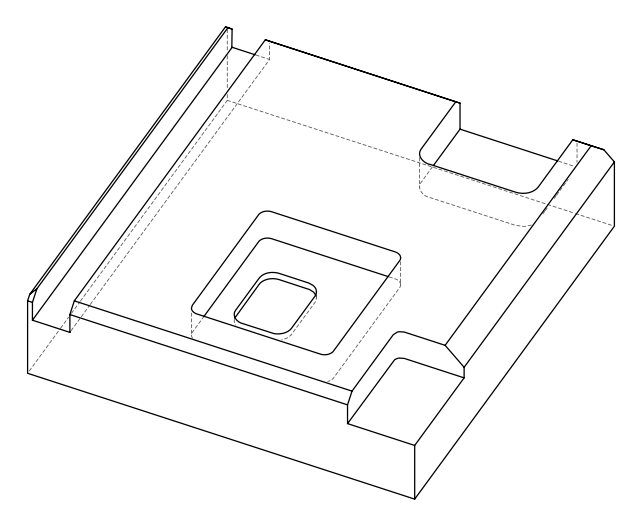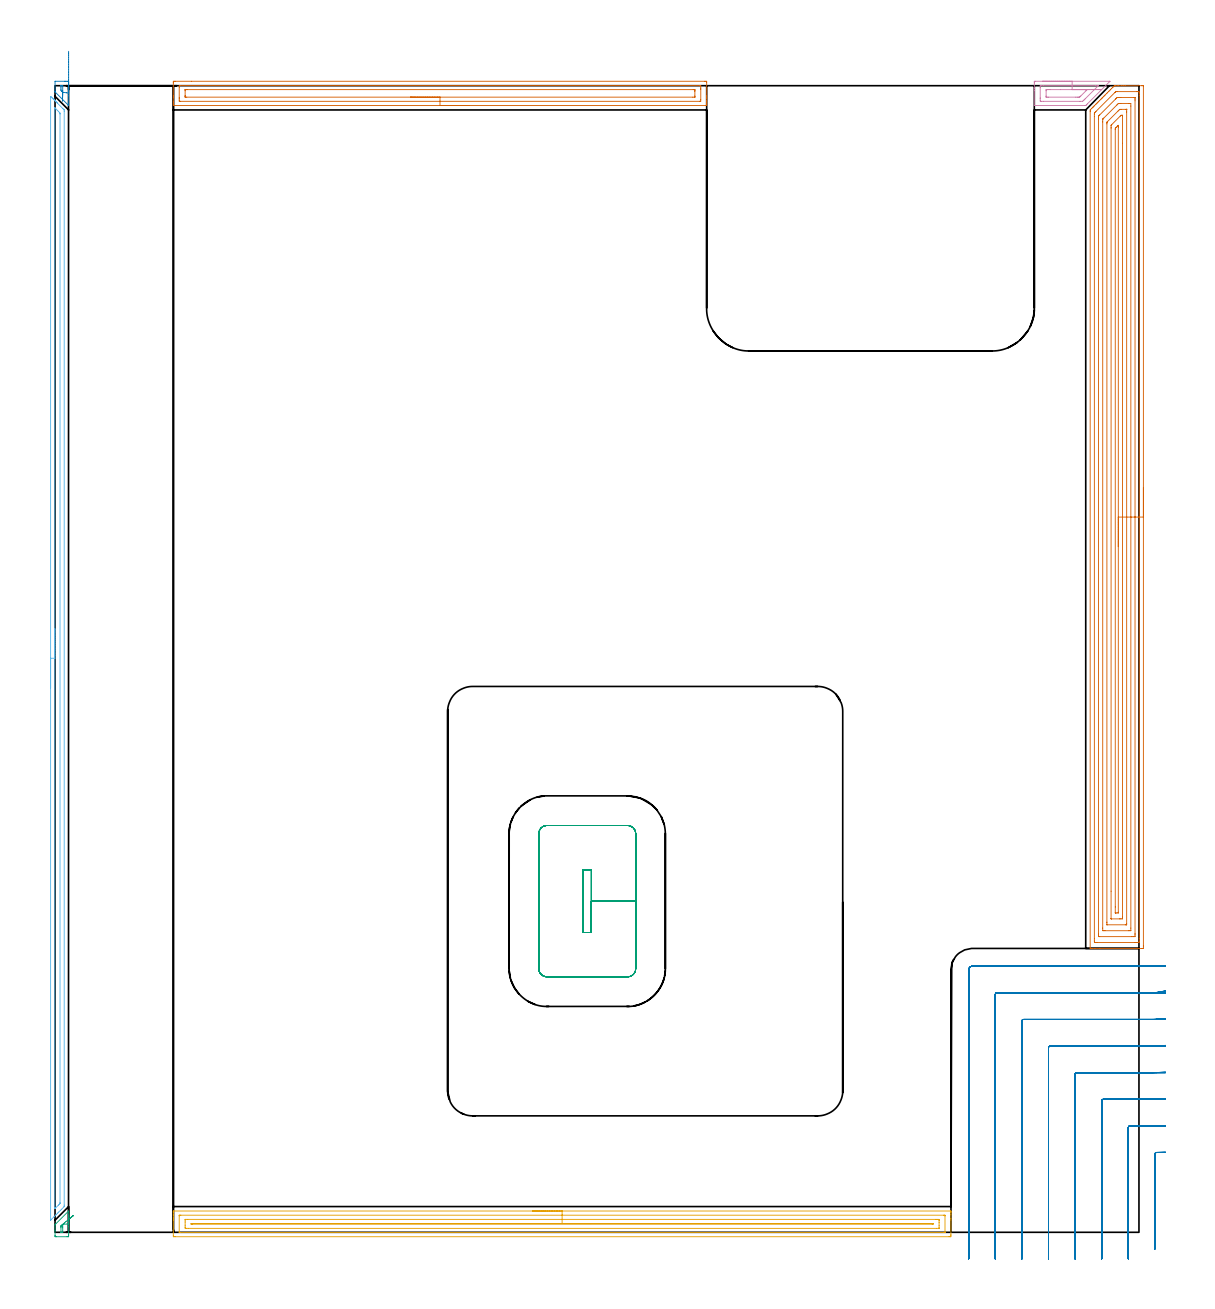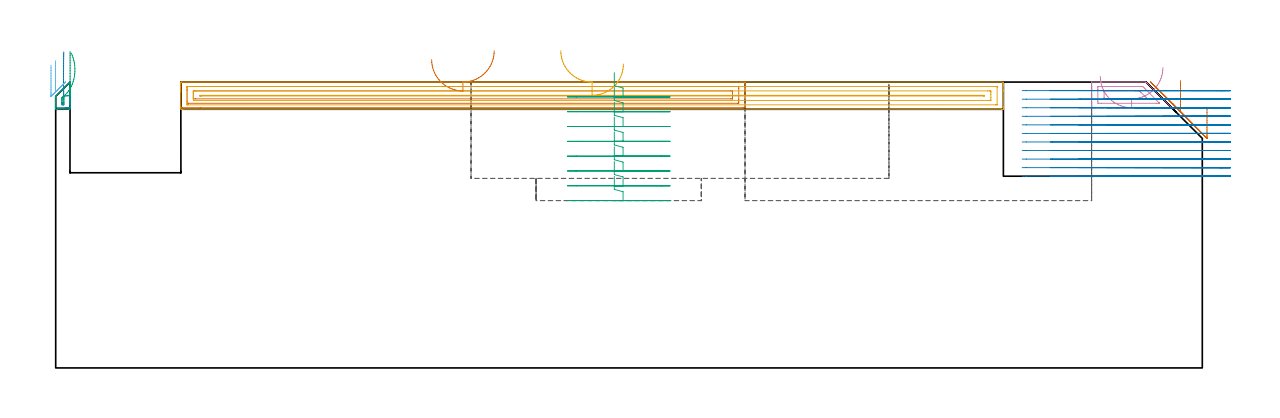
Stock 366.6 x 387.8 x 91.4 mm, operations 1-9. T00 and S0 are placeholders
(PLAN: 12 operations, 4 tool changes, 121.9 min)
(1 AREA_MILL | FG_CHAMFER_SURFACE | UGT0205_001 | 4.56 min | 6405 mm3)
(2 AREA_MILL_1 | FG_CHAMFER_SURFACE_1 | UGT0205_001 | 0.28 min | 323 mm3)
(3 AREA_MILL_2 | FG_CHAMFER_SURFACE_2 | UGT0205_001 | 0.29 min | 375 mm3)
(4 AREA_MILL_3 | FG_CHAMFER_SURFACE_3 | UGT0205_001 | 0.75 min | 1197 mm3)
(5 AREA_MILL_4 | FG_CHAMFER_SURFACE_4 | UGT0205_001 | 8.57 min | 10363 mm3)
(6 AREA_MILL_5 | FG_CHAMFER_SURFACE_5 | UGT0205_001 | 6.19 min | 3948 mm3)
(7 AREA_MILL_6 | FG_CHAMFER_SURFACE_6 | UGT0205_001 | 16.49 min | 48162 mm3)
(8 MILL_CORNER_NOTCH_RECTANGULAR | CORNER_NOTCH_RECTANGULAR | NXT0201_011 | Follow Part, ap 3, ae 75% | 20.12 min | 182003 mm3)
(9 MILL_RECTANGULAR_POCKET | POCKET_RECTANGULAR_STRAIGHT | UGT0201_094 | Follow Part, ap 5, ae 75% | 4.61 min | 137181 mm3)
(10 MILL_RECTANGULAR_POCKET_1 | POCKET_RECTANGULAR_STRAIGHT_1 | NXT0201_012 | Follow Part, ap 4, ae 75% | 25.82 min | 484208 mm3)
(11 MILL_SLOT | SLOT_PARTIAL_RECTANGULAR | NXT0201_012 | Follow Part, ap 4, ae 75% | 26.83 min | 372963 mm3)
(12 MILL_RECTANGULAR_SLOT | SLOT_RECTANGULAR | UGT0201_004 | Follow Part, ap 8, ae 75% | 7.41 min | 397522 mm3)
(TOOL UGT0205_001 | Chamfer Mill 20 x 3 x 45 deg. | D20 FL50 Z2)
(TOOL NXT0201_011 | ENDMILL 12mm [2P460-1200-NA 1630] | D12 FL38 Z6)
(TOOL UGT0201_094 | End mill 20 mm | D20 FL38 Z4)
(TOOL NXT0201_012 | ENDMILL 16mm [2P460-1600-NA 1630] | D16 FL38 Z6)
(TOOL UGT0201_004 | End Mill 32 mm | D32 FL53 Z6)
(OP 1 AREA_MILL)
G17 G21 G94 G90
T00 M6
G54
G17 G0 G90 X140.2 Y381.1 S1061 M3
G43 Z101.4 H0
G94 G1 X140.162 Z100.528 F250.
X140.048 Z99.663
X139.859 Z98.812
X139.597 Z97.98
X139.263 Z97.174
X138.86 Z96.4
X138.391 Z95.664
X137.86 Z94.972
X137.271 Z94.329
X136.628 Z93.739
X135.936 Z93.208
X135.2 Z92.74
X134.426 Z92.337
X133.62 Z92.003
X132.788 Z91.741
X131.936 Z91.552
X131.072 Z91.438
X130.2 Z91.4
X40.148
X40.01 Y381.103 Z91.388
X40.006 Y381.132 Z91.359
X40. Y381.462 Z91.037
Y381.946 Z90.553
Y382.535 Z89.96
Y383.718 Z88.779
Y384.312 Z88.182
Y388.753 Z83.744
X40.002 Y389.052 Z83.445
X40.01 Y389.292 Z83.205
X40.25 Y389.299 Z83.199
X40.594 Y389.3 Z83.2
X46.194
X219.806
X220.152 Y389.297 Z83.202
X220.39 Y389.291 Z83.206
X220.4 Y389.05 Z83.447
Y384.312 Z88.182
Y383.718 Z88.779
Y383.423 Z89.073
Y382.83 Z89.667
Y382.535 Z89.96
Y381.946 Z90.553
Y381.463 Z91.036
Y381.134 Z91.357
X220.391 Y381.103 Z91.388
X220.253 Y381.1 Z91.4
X130.2
Y382.514 Z89.986
X42.397 Y382.515 Z89.985
X42.377
X42.01 Y382.535 Z89.965
X42.002 Y382.909 Z89.591
X42. Y383.423 Z89.077
Y383.799 Z88.701
X42.001 Y387.35 Z85.15
X42.01 Y387.865 Z84.635
X42.357 Y387.885 Z84.615
X42.377
X218.043
X218.39 Y387.865 Z84.635
X218.398 Y387.491 Z85.009
X218.4 Y386.977 Z85.523
Y386.601 Z85.899
X218.398 Y383.05 Z89.45
X218.39 Y382.535 Z89.965
X218.043 Y382.515 Z89.985
X218.023
X130.2 Y382.514 Z89.986
Y383.929 Z88.572
X44.544 Z88.571
X44.16 Y383.931 Z88.569
X44.033 Y383.934 Z88.566
X44.018 Y383.935 Z88.565
X44.01 Y383.962 Z88.538
X44.005 Y384.046 Z88.454
X44.002 Y384.152 Z88.348
X44. Y384.312 Z88.188
Y384.471 Z88.029
Y386.088 Z86.412
Y386.247 Z86.253
X44.004 Y386.407 Z86.093
X44.008 Y386.452 Z86.048
X44.013 Y386.466 Z86.034
X44.017 Y386.468 Z86.032
X44.064 Y386.47 Z86.03
X44.16 Y386.471 Z86.029
X44.667 Y386.472 Z86.028
X215.856 Y386.471 Z86.029
X216.24 Y386.469 Z86.031
X216.367 Y386.466 Z86.034
X216.382 Y386.465 Z86.035
X216.39 Y386.438 Z86.062
X216.395 Y386.354 Z86.146
X216.398 Y386.248 Z86.252
X216.4 Y386.088 Z86.412
Y385.929 Z86.571
Y384.312 Z88.188
Y384.153 Z88.347
X216.396 Y383.993 Z88.507
X216.392 Y383.948 Z88.552
X216.387 Y383.934 Z88.566
X216.383 Y383.933 Z88.567
X216.336 Y383.93 Z88.57
X216.24 Y383.929 Z88.571
X215.733 Z88.572
X130.2
X129.328 Z88.61
X128.463 Z88.723
X127.612 Z88.912
X126.78 Z89.175
X125.974 Z89.508
X125.2 Z89.911
X124.464 Z90.38
X123.772 Z90.911
X123.129 Z91.5
X122.54 Z92.144
X122.008 Z92.836
X121.54 Z93.572
X121.137 Z94.345
X120.803 Z95.151
X120.541 Z95.983
X120.352 Z96.835
X120.238 Z97.7
X120.2 Z98.572
G0 Z101.4
M5
M2
(OP 2 AREA_MILL_1)
G17 G21 G94 G90
T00 M6
G54
G17 G0 G90 X4.6 Y399.44 S1061 M3
G43 Z101.4 H0
Z87.208
G94 G1 Y398.797 Z86.618 F250.
Y398.106 Z86.086
Y397.37 Z85.617
Y396.597 Z85.213
Y395.791 Z84.879
Y394.959 Z84.616
Y394.108 Z84.426
Y393.243 Z84.311
Y392.371 Z84.273
Y391.5 Z84.31
Y390.635 Z84.423
Y389.783 Z84.611
Y388.951 Z84.873
Y388.144 Z85.206
Y387.37 Z85.608
Y386.634 Z86.076
Y385.942 Z86.607
Y385.298 Z87.195
Y384.391 Z88.106
Y381.538 Z90.961
X4.596 Y381.3 Z91.198
X4.592 Y381.297 Z91.202
X4.517 Y381.271 Z91.228
X4.45 Y381.25 Z91.249
X0.185 Y385.515 Z86.983
X0.083 Y385.619 Z86.879
X0.01 Y385.701 Z86.797
X0.008 Y385.717 Z86.781
X0. Y385.883 Z86.615
X0.001 Y389.292 Z83.206
X0.083 Y389.3 Z83.2
X3.187
X3.584
X4.074 Y389.298 Z83.202
X4.556 Y389.293 Z83.204
X4.592 Y389.291 Z83.205
X4.6 Y388.812 Z83.684
Y385.298 Z87.195
X3.957 Y385.391 Z87.109
X2.59 Y385.582 Z86.918
X2.3 Y385.861 Z86.639
X2.01 Y386.159 Z86.341
X2.003 Y386.455 Z86.045
X2.001 Y387.043 Z85.457
Y387.629 Z84.871
X2.005 Y387.788 Z84.712
X2.009 Y387.837 Z84.663
X2.016 Y387.879 Z84.621
X2.3 Y387.886 Z84.614
X2.584 Y387.879 Z84.621
X2.591 Y387.837 Z84.663
X2.595 Y387.788 Z84.712
X2.599 Y387.629 Z84.871
Y386.159 Z86.341
X2.597 Y385.863 Z86.637
X2.59 Y385.582 Z86.918
X2.576 Y384.993 Z87.561
X2.563 Y384.462 Z88.253
X2.552 Y383.993 Z88.988
X2.542 Y383.591 Z89.762
X2.534 Y383.257 Z90.568
X2.527 Y382.994 Z91.4
X2.523 Y382.805 Z92.252
X2.52 Y382.691 Z93.117
X2.519 Y382.653 Z93.988
X2.52 Y382.691 Z94.86
X2.523 Y382.805 Z95.725
X2.527 Y382.993 Z96.577
X2.534 Y383.256 Z97.409
X2.542 Y383.589 Z98.215
X2.552 Y383.992 Z98.988
X2.563 Y384.46 Z99.724
X2.576 Y384.991 Z100.416
X2.59 Y385.58 Z101.06
G0 Z101.4
M5
M2
(OP 3 AREA_MILL_2)
G17 G21 G94 G90
T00 M6
G54
G17 G0 G90 X4.6 Y2.809 S1061 M3
G43 Z101.4 H0
Z101.189
G94 G1 Y3.4 Z100.547 F250.
Y3.933 Z99.856
Y4.404 Z99.122
Y4.809 Z98.349
Y5.145 Z97.544
Y5.41 Z96.713
Y5.601 Z95.862
Y5.718 Z94.997
Y5.758 Z94.126
Y5.723 Z93.254
Y5.611 Z92.389
Y5.425 Z91.537
Y5.165 Z90.704
Y4.834 Z89.897
Y4.433 Z89.122
Y3.967 Z88.385
Y3.437 Z87.691
Y2.85 Z87.046
Y1.89 Z86.085
Y-0.743 Z83.453
X4.597 Y-1.1 Z83.096
X4.591 Y-1.491 Z82.705
X4.473 Y-1.495 Z82.702
X4.074 Y-1.5 Z82.7
X0.526
X0.284 Y-1.498 Z82.702
X0.001 Y-1.491 Z82.705
X0. Y-1.264 Z82.934
Y-1.1 Z83.098
Y0.656 Z84.852
X0.001 Y2.476 Z86.675
X0.01 Y2.606 Z86.802
X0.104 Y2.704 Z86.9
X0.231 Y2.832 Z87.029
X4.517 Y7.118 Z91.316
X4.548 Y7.146 Z91.343
X4.59 Y7.183 Z91.376
X4.6 Y7.052 Z91.248
Y5.373 Z89.572
Y4.167 Z88.364
Y2.85 Z87.046
X4.074 Y2.806 Z87.006
X2.59 Y2.688 Z86.888
X2.595 Y2.411 Z86.611
X2.599 Y2.115 Z86.315
X2.6 Y1.533 Z85.733
Y0.359 Z84.559
X2.598 Y0.062 Z84.262
X2.595 Y-0.023 Z84.177
X2.59 Y-0.072 Z84.128
X2.577 Y-0.079 Z84.121
X2.487 Y-0.082 Z84.118
X2.3 Y-0.084 Z84.116
X2.159 Y-0.083 Z84.118
X2.01 Y-0.077 Z84.123
X2.006 Y-0.032 Z84.168
X2.001 Y0.073 Z84.273
X2. Y1.533 Z85.733
X2.001 Y1.829 Z86.029
X2.01 Y2.12 Z86.32
X2.014 Y2.153 Z86.353
X2.036 Y2.18 Z86.38
X2.094 Y2.242 Z86.442
X2.28 Y2.43 Z86.63
X2.3 Y2.448 Z86.648
X2.59 Y2.688 Z86.888
X3.14 Y3.144 Z87.389
X3.655 Y3.57 Z87.95
X4.13 Y3.963 Z88.567
X4.562 Y4.32 Z89.236
X4.947 Y4.639 Z89.95
X5.283 Y4.917 Z90.706
X5.567 Y5.152 Z91.497
X5.797 Y5.342 Z92.317
X5.97 Y5.486 Z93.159
X6.087 Y5.582 Z94.019
X6.145 Y5.631 Z94.888
Y5.63 Z95.76
X6.086 Y5.582 Z96.629
X5.969 Y5.485 Z97.488
X5.795 Y5.341 Z98.331
X5.565 Y5.15 Z99.15
X5.281 Y4.915 Z99.941
X4.945 Y4.637 Z100.696
G0 Z101.4
M5
M2
(OP 4 AREA_MILL_3)
G17 G21 G94 G90
T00 M6
G54
G17 G0 G90 X334. Y389.3 S1061 M3
G43 Z101.4 H0
Z93.2
G94 G1 X334.038 Z92.328 F250.
X334.152 Z91.464
X334.341 Z90.612
X334.603 Z89.78
X334.937 Z88.974
X335.34 Z88.2
X335.808 Z87.464
X336.34 Z86.772
X336.929 Z86.129
X337.572 Z85.54
X338.264 Z85.008
X339. Z84.54
X339.774 Z84.137
X340.58 Z83.803
X341.412 Z83.541
X342.264 Z83.352
X343.128 Z83.238
X344. Z83.2
X356.672 Y389.299 Z83.201
X356.767 Y389.295 Z83.203
X356.789 Y389.291 Z83.205
X356.698 Y389.197 Z83.3
X356.638 Y389.137 Z83.36
X349.149 Y381.647 Z90.849
X348.888 Y381.388 Z91.112
X348.85 Y381.349 Z91.15
X348.67 Y381.172 Z91.325
X348.595 Y381.104 Z91.389
X348.409 Y381.1 Z91.4
X331.214
X331.21 Y381.105 Z91.395
X331.2 Y381.136 Z91.364
Y386.118 Z86.382
Y386.977 Z85.517
X331.201 Y388.753 Z83.742
X331.202 Y389.21 Z83.286
X331.206 Y389.291 Z83.205
X331.656 Y389.3 Z83.2
X344.
Y387.886 Z84.614
X351.915
X352.799 Y387.883 Z84.617
X352.817 Y387.881 Z84.619
X352.903 Y387.865 Z84.635
X352.863 Y387.819 Z84.681
X352.817 Y387.769 Z84.731
X348.409 Y383.358 Z89.142
X347.996 Y382.951 Z89.549
X347.573 Y382.535 Z89.965
X347.542 Y382.52 Z89.98
X347.527 Y382.519 Z89.981
X346.666 Y382.514 Z89.986
X334.322
X333.439 Y382.515 Z89.985
X333.419 Y382.517 Z89.983
X333.21 Y382.535 Z89.965
X333.204 Y382.752 Z89.748
X333.201 Y383.423 Z89.077
X333.2 Y383.644 Z88.856
X333.201 Y387.196 Z85.304
X333.21 Y387.865 Z84.635
X333.4 Y387.884 Z84.616
X333.419
X334.28 Y387.886 Z84.614
X344.
Y386.472 Z86.028
X348.028 Y386.471 Z86.029
X348.409
X348.913 Y386.469 Z86.031
X348.975 Y386.466 Z86.034
X349.048 Y386.46 Z86.04
X348.986 Y386.395 Z86.105
X348.688 Y386.088 Z86.412
X346.912 Y384.312 Z88.188
X346.777 Y384.179 Z88.321
X346.645 Y384.051 Z88.449
X346.515 Y383.935 Z88.565
X346.394 Y383.933 Z88.567
X346.142 Y383.93 Z88.57
X345.763 Y383.929 Z88.571
X345.262 Y383.928 Z88.572
X336.064 Y383.929 Z88.571
X335.561 Y383.93 Z88.57
X335.329 Y383.933 Z88.567
X335.235 Y383.935 Z88.565
X335.21 Y383.944 Z88.556
X335.207 Y383.991 Z88.509
X335.203 Y384.092 Z88.408
X335.2 Y384.294 Z88.206
Y386.088 Z86.412
X335.203 Y386.306 Z86.194
X335.207 Y386.414 Z86.086
X335.21 Y386.462 Z86.038
X335.304 Y386.465 Z86.035
X335.686 Y386.469 Z86.031
X336.064 Y386.471 Z86.029
X336.566 Y386.472 Z86.028
X340.092
X344.
X344.872 Z86.067
X345.736 Z86.18
X346.588 Z86.369
X347.42 Y386.471 Z86.632
X348.226 Z86.965
X349. Z87.368
X349.736 Z87.837
X350.428 Z88.368
X351.071 Z88.957
X351.66 Z89.601
X352.191 Z90.293
X352.66 Z91.029
X353.063 Z91.802
X353.397 Z92.608
X353.659 Z93.44
X353.848 Z94.292
X353.962 Z95.157
X354. Z96.029
G0 Z101.4
M5
M2
(OP 5 AREA_MILL_4)
G17 G21 G94 G90
T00 M6
G54
G17 G0 G90 X161.5 Y7.2 S1061 M3
G43 Z101.4 H0
G94 G1 X161.538 Z100.528 F250.
X161.652 Z99.663
X161.841 Z98.812
X162.103 Z97.98
X162.437 Z97.174
X162.84 Z96.4
X163.308 Z95.664
X163.84 Z94.972
X164.429 Z94.329
X165.072 Z93.739
X165.764 Z93.208
X166.5 Z92.74
X167.274 Z92.337
X168.08 Z92.003
X168.912 Z91.741
X169.764 Z91.552
X170.628 Z91.438
X171.5 Z91.4
X302.828
X302.99 Y7.198 Z91.388
X302.998 Y7.048 Z91.24
X303. Y6.892 Z91.092
Y6.598 Z90.797
Y5.922 Z90.117
Y4.707 Z88.904
Y4.167 Z88.361
Y-0.83 Z83.367
X302.997 Y-1.1 Z83.097
X302.99 Y-1.492 Z82.705
X302.785 Y-1.497 Z82.702
X302.381 Y-1.5 Z82.7
X40.619
X40.215 Y-1.497 Z82.702
X40.01 Y-1.492 Z82.705
X40. Y-1.1 Z83.097
Y4.167 Z88.361
Y4.707 Z88.904
Y5.044 Z89.24
Y5.585 Z89.781
Y5.922 Z90.117
Y6.598 Z90.797
Y6.892 Z91.092
X40.002 Y7.048 Z91.24
X40.01 Y7.198 Z91.388
X40.172 Y7.2 Z91.4
X171.5
Y5.786 Z89.986
X300.595 Y5.785 Z89.985
X300.735 Y5.784 Z89.984
X300.951 Y5.779 Z89.979
X300.991 Y5.773 Z89.973
X300.995 Y5.744 Z89.944
X300.998 Y5.712 Z89.912
X301. Y5.524 Z89.724
X300.999 Y0.125 Z84.325
X300.997 Y0.018 Z84.218
X300.991 Y-0.052 Z84.148
X300.986 Y-0.079 Z84.121
X300.971 Y-0.081 Z84.119
X300.595 Y-0.085 Z84.115
X300.456 Y-0.086 Z84.114
X42.405 Y-0.085 Z84.115
X42.265 Y-0.084 Z84.116
X42.049 Y-0.079 Z84.121
X42.009 Y-0.073 Z84.127
X42.005 Y-0.044 Z84.156
X42.002 Y-0.012 Z84.188
X42. Y0.176 Z84.376
X42.001 Y5.575 Z89.775
X42.003 Y5.682 Z89.882
X42.009 Y5.752 Z89.952
X42.014 Y5.779 Z89.979
X42.029 Y5.781 Z89.981
X42.405 Y5.785 Z89.985
X42.544 Y5.786 Z89.986
X171.5
Y4.371 Z88.571
X297.915
X298.603 Y4.368 Z88.568
X298.808 Y4.364 Z88.564
X298.99 Y4.349 Z88.549
X298.995 Y4.167 Z88.367
X298.999 Y3.979 Z88.179
X299. Y3.289 Z87.489
Y2.222 Z86.422
X298.996 Y1.533 Z85.733
X298.993 Y1.351 Z85.551
X298.983 Y1.335 Z85.535
X298.963 Y1.332 Z85.532
X298.912 Y1.33 Z85.53
X298.808 Y1.329 Z85.529
X298.123 Y1.328 Z85.528
X45.086 Y1.329 Z85.529
X44.397 Y1.332 Z85.532
X44.192 Y1.336 Z85.536
X44.01 Y1.351 Z85.551
X44.005 Y1.533 Z85.733
X44.001 Y1.721 Z85.921
X44. Y2.411 Z86.611
Y3.477 Z87.677
X44.004 Y4.167 Z88.367
X44.007 Y4.349 Z88.549
X44.017 Y4.365 Z88.565
X44.037 Y4.368 Z88.568
X44.088 Y4.37 Z88.57
X44.192 Y4.371 Z88.571
X44.877
X171.5
Y2.957 Z87.157
X296.465
X296.684 Y2.956 Z87.156
X296.793 Y2.954 Z87.154
X296.99 Y2.948 Z87.148
X296.992 Y2.85 Z87.05
X296.99 Y2.752 Z86.952
X296.793 Y2.746 Z86.946
X296.683 Y2.743 Z86.943
X46.535
X46.316 Y2.744 Z86.944
X46.207 Y2.746 Z86.946
X46.01 Y2.752 Z86.952
X46.008 Y2.85 Z87.05
X46.01 Y2.948 Z87.148
X46.207 Y2.954 Z87.154
X46.317 Y2.957 Z87.157
X171.5
X172.372 Z87.195
X173.236 Z87.309
X174.088 Z87.498
X174.92 Z87.76
X175.726 Z88.094
X176.5 Z88.497
X177.236 Z88.966
X177.928 Z89.497
X178.571 Z90.086
X179.16 Z90.729
X179.692 Z91.422
X180.16 Z92.157
X180.563 Z92.931
X180.897 Z93.737
X181.159 Z94.569
X181.348 Z95.421
X181.462 Z96.286
X181.5 Z97.157
G0 Z101.4
M5
M2
(OP 6 AREA_MILL_5)
G17 G21 G94 G90
T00 M6
G54
G17 G0 G90 X-1.5 Y184.15 S1061 M3
G43 Z101.4 H0
Z96.8
G94 G1 Y184.188 Z95.928 F250.
Y184.302 Z95.064
Y184.491 Z94.212
Y184.753 Z93.38
Y185.087 Z92.574
Y185.49 Z91.8
Y185.958 Z91.064
Y186.49 Z90.372
Y187.079 Z89.729
Y187.722 Z89.14
Y188.414 Z88.608
Y189.15 Z88.14
Y189.924 Z87.737
Y190.73 Z87.403
Y191.562 Z87.141
Y192.414 Z86.952
Y193.278 Z86.838
Y194.15 Z86.8
Y383.933
X-1.496 Y384.175 Z86.804
X-1.494 Y384.182 Z86.805
X-1.475 Y384.175 Z86.824
X-1.248 Y383.948 Z87.052
X-1.177 Y383.877 Z87.122
X-0.974 Y383.675 Z87.322
X-0.879 Y383.579 Z87.42
X-0.773 Y383.473 Z87.526
X-0.678 Y383.38 Z87.618
X-0.581 Y383.281 Z87.718
X-0.48 Y383.18 Z87.82
X-0.382 Y383.084 Z87.914
X-0.283 Y382.984 Z88.016
X-0.186 Y382.887 Z88.113
X-0.087 Y382.789 Z88.209
X0.014 Y382.686 Z88.314
X0.107 Y382.593 Z88.406
X0.209 Y382.493 Z88.505
X0.312 Y382.388 Z88.612
X0.4 Y382.3 Z88.7
X0.504 Y382.197 Z88.8
X0.61 Y382.09 Z88.91
X0.694 Y382.006 Z88.993
X0.8 Y381.902 Z89.096
X2.574 Y380.128 Z90.87
X2.696 Y380.005 Z90.994
X3.017 Y379.684 Z91.315
X3.031 Y379.669 Z91.328
X3.101 Y379.595 Z91.38
X3.1 Y379.111 Z91.4
Y9.188
X3.102 Y8.705 Z91.38
X3.031 Y8.63 Z91.328
X2.156 Y7.756 Z90.456
X1.803 Y7.401 Z90.099
X1.242 Y6.841 Z89.541
X0.91 Y6.508 Z89.206
X0.327 Y5.927 Z88.627
X-0.382 Y5.217 Z87.917
X-1.325 Y4.274 Z86.973
X-1.417 Y4.185 Z86.881
X-1.491 Y4.115 Z86.806
X-1.499 Y4.233 Z86.801
X-1.5 Y4.274 Z86.8
Y194.15
X-0.086 Z88.214
Y380.004
X-0.081 Y380.227 Z88.219
X-0.077 Y380.316 Z88.223
X-0.02 Y380.265 Z88.28
X0.041 Y380.207 Z88.341
X0.245 Y380.005 Z88.545
X0.8 Y379.45 Z89.1
X1.137 Y379.112 Z89.437
X1.479 Y378.76 Z89.779
X1.679 Y378.549 Z89.979
X1.682 Y378.442 Z89.982
X1.686 Y378.219 Z89.986
Y10.083
X1.682 Y9.859 Z89.982
X1.679 Y9.752 Z89.979
X1.615 Y9.677 Z89.915
X1.412 Y9.465 Z89.712
X1.139 Y9.188 Z89.439
X-0.023 Y8.028 Z88.277
X-0.054 Y8.001 Z88.246
X-0.078 Y7.982 Z88.222
X-0.082 Y8.074 Z88.218
X-0.086 Y8.294 Z88.214
Y194.15
Y195.022 Z88.252
Y195.886 Z88.366
Y196.738 Z88.555
Y197.57 Z88.817
Y198.376 Z89.151
Y199.15 Z89.554
Y199.886 Z90.023
Y200.578 Z90.554
Y201.221 Z91.143
Y201.81 Z91.786
Y202.342 Z92.478
Y202.81 Z93.214
Y203.213 Z93.988
Y203.547 Z94.794
Y203.809 Z95.626
Y203.998 Z96.478
Y204.112 Z97.343
Y204.15 Z98.214
G0 Z101.4
M5
M2
(OP 7 AREA_MILL_6)
G17 G21 G94 G90
T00 M6
G54
G17 G0 G90 X368.1 Y251.9 S1061 M3
G43 Z101.4 H0
Z83.4
G94 G1 Y251.862 Z82.528 F250.
Y251.748 Z81.664
Y251.559 Z80.812
Y251.297 Z79.98
Y250.963 Z79.174
Y250.56 Z78.4
Y250.092 Z77.664
Y249.56 Z76.972
Y248.971 Z76.329
Y248.328 Z75.74
Y247.636 Z75.208
Y246.9 Z74.74
Y246.126 Z74.337
Y245.32 Z74.003
Y244.488 Z73.741
Y243.636 Z73.552
Y242.772 Z73.438
Y241.9 Z73.4
Y96.962
X368.099 Y96.627 Z73.401
X368.094 Y96.074 Z73.404
X368.092 Y96.008 Z73.406
X367.544 Y96. Z73.953
X353.322 Z88.173
X351.902 Z89.594
X351.544 Z89.951
X350.829 Z90.671
X350.547 Z90.952
X350.143 Y96.007 Z91.349
X350.103 Y96.01 Z91.388
X350.1 Y96.18 Z91.4
Y379.127
X350.107 Y379.601 Z91.393
X350.142 Y379.642 Z91.357
X350.656 Y380.157 Z90.841
X351.05 Y380.55 Z90.45
X351.152 Y380.652 Z90.348
X351.414 Y380.915 Z90.084
X351.544 Y381.046 Z89.952
X351.924 Y381.424 Z89.576
X352.056 Y381.556 Z89.444
X352.308 Y381.809 Z89.19
X352.433 Y381.935 Z89.063
X352.798 Y382.298 Z88.702
X352.96 Y382.46 Z88.54
X353.202 Y382.703 Z88.296
X353.322 Y382.824 Z88.174
X353.672 Y383.172 Z87.828
X353.864 Y383.365 Z87.635
X354.096 Y383.597 Z87.402
X354.211 Y383.713 Z87.285
X354.546 Y384.046 Z86.954
X354.769 Y384.269 Z86.731
X354.99 Y384.491 Z86.508
X355.1 Y384.602 Z86.396
X355.673 Y385.173 Z85.827
X355.884 Y385.385 Z85.614
X355.989 Y385.491 Z85.507
X356.433 Y385.934 Z85.066
X356.878 Y386.38 Z84.618
X357.322 Y386.823 Z84.177
X357.767 Y387.269 Z83.729
X357.97 Y387.471 Z83.529
X358.042 Y387.542 Z83.458
X358.211 Y387.712 Z83.288
X358.27 Y387.769 Z83.229
X358.31 Y387.799 Z83.187
X358.656 Y387.8 Z82.842
X358.748 Z82.751
X359.544 Z81.95
X360.791 Z80.706
X361.322 Z80.172
X361.946 Z79.55
X367.544 Z73.953
X367.812 Y387.798 Z73.685
X368.092 Y387.79 Z73.406
X368.099 Y387.509 Z73.399
X368.1 Y241.9 Z73.4
X366.686 Z74.814
Y99.309
X366.684 Y98.415 Z74.816
X366.683 Y98.387 Z74.817
X366.656 Y98.01 Z74.844
X366.177 Y98.002 Z75.323
X365.767 Y98.001 Z75.733
X365.29 Y98. Z76.21
X352.433 Y98.001 Z89.067
X351.954 Y98.003 Z89.546
X351.544 Y98.01 Z89.956
X351.517 Y98.415 Z89.983
X351.516 Y98.444 Z89.984
X351.514 Y99.309 Z89.986
Y377.339
X351.516 Y378.233 Z89.984
X351.517 Y378.261 Z89.983
X351.544 Y378.583 Z89.956
X351.813 Y378.857 Z89.687
X352.077 Y379.127 Z89.423
X358.496 Y385.546 Z83.004
X358.656 Y385.704 Z82.844
X358.721 Y385.764 Z82.779
X358.748 Y385.786 Z82.752
X358.775 Y385.79 Z82.725
X358.894 Y385.795 Z82.606
X359.132 Y385.799 Z82.368
X365.767 Z75.733
X366.246 Y385.797 Z75.254
X366.656 Y385.79 Z74.844
X366.683 Y385.385 Z74.817
X366.684 Y385.356 Z74.816
X366.686 Y384.491 Z74.814
Y241.9
X365.272 Z76.228
X365.271 Y101.097 Z76.229
X365.27 Y100.702 Z76.23
X365.267 Y100.203 Z76.233
X365.264 Y100.015 Z76.236
X365.075 Y100.004 Z76.425
X364.878 Y100.002 Z76.622
X364.191 Y100. Z77.309
X353.322 Y100.001 Z88.178
X353.121 Y100.003 Z88.379
X352.986 Y100.007 Z88.514
X352.941 Y100.01 Z88.559
X352.935 Y100.026 Z88.565
X352.933 Y100.071 Z88.567
X352.93 Y100.203 Z88.57
X352.929 Y100.599 Z88.571
X352.928 Y101.097 Z88.572
X352.929 Y376.445 Z88.571
X352.931 Y376.839 Z88.569
X352.935 Y377.339 Z88.565
X352.94 Y377.529 Z88.56
X353.035 Y377.628 Z88.465
X353.322 Y377.922 Z88.178
X358.656 Y383.256 Z82.844
X358.826 Y383.426 Z82.674
X358.999 Y383.597 Z82.501
X359.182 Y383.771 Z82.318
X359.352 Y383.791 Z82.148
X359.544 Y383.795 Z81.956
X360.232 Y383.8 Z81.268
X360.433 Z81.067
X364.878 Y383.799 Z76.622
X365.08 Y383.797 Z76.421
X365.214 Y383.793 Z76.286
X365.259 Y383.79 Z76.241
X365.265 Y383.774 Z76.235
X365.267 Y383.729 Z76.233
X365.27 Y383.597 Z76.23
X365.271 Y383.201 Z76.229
X365.272 Y382.703 Z76.228
Y241.9
X363.857 Z77.643
Y102.885
X363.853 Y102.128 Z77.647
X363.85 Y102.023 Z77.65
X363.759 Y102.01 Z77.741
X363.54 Y102.006 Z77.96
X363.1 Y102. Z78.4
X355.1 Z86.4
X354.657 Y102.006 Z86.843
X354.44 Y102.01 Z87.06
X354.349 Y102.02 Z87.151
X354.343 Y102.885 Z87.157
Y375.551
X354.345 Y376.31 Z87.155
X354.348 Y376.445 Z87.152
X354.35 Y376.488 Z87.15
X354.387 Y376.53 Z87.113
X354.457 Y376.605 Z87.043
X354.564 Y376.714 Z86.936
X354.698 Y376.849 Z86.802
X359.156 Y381.306 Z82.344
X359.544 Y381.689 Z81.956
X359.607 Y381.746 Z81.893
X359.665 Y381.79 Z81.835
X359.774 Y381.793 Z81.726
X359.993 Y381.797 Z81.507
X360.433 Y381.8 Z81.067
X363.1 Z78.4
X363.543 Y381.794 Z77.957
X363.76 Y381.79 Z77.74
X363.851 Y381.78 Z77.649
X363.857 Y380.915 Z77.643
Y241.9
X362.443 Z79.057
Y104.44
X362.441 Y104.206 Z79.059
X362.437 Y104.051 Z79.063
X362.434 Y104.009 Z79.066
X362.419 Y104.006 Z79.081
X362.378 Y104.003 Z79.122
X362.211 Y104.001 Z79.289
X361.991 Y104. Z79.509
X355.989 Y104.001 Z85.511
X355.767 Y104.002 Z85.733
X355.76 Y104.008 Z85.74
X355.758 Y104.011 Z85.742
X355.757 Y104.673 Z85.743
Y104.906
Y374.89
X355.761 Y375.221 Z85.739
X355.764 Y375.385 Z85.736
X355.772 Y375.462 Z85.728
X355.852 Y375.551 Z85.648
X355.919 Y375.621 Z85.581
X355.989 Y375.691 Z85.511
X359.544 Y379.246 Z81.956
X359.934 Y379.629 Z81.566
X360.101 Y379.79 Z81.399
X360.433 Y379.796 Z81.067
X360.654 Y379.799 Z80.846
X362.211 Z79.289
X362.433 Y379.798 Z79.067
X362.44 Y379.792 Z79.06
X362.442 Y379.789 Z79.058
X362.443 Y379.127 Z79.057
Y378.894
Y241.9
X361.029 Z80.471
Y106.756
X361.027 Y106.461 Z80.473
X361.024 Y106.162 Z80.476
X361.022 Y106.021 Z80.478
X360.882 Y106.009 Z80.618
X360.433 Y106.003 Z81.067
X360.002 Y106. Z81.498
X357.334 Y106.001 Z84.166
X357.194 Y106.008 Z84.306
X357.181 Y106.009 Z84.319
X357.178 Y106.022 Z84.322
X357.175 Y106.068 Z84.325
X357.172 Y106.165 Z84.328
X357.171 Y115.366 Z84.329
X357.172 Y373.468 Z84.328
X357.173 Y373.763 Z84.327
X357.178 Y374.356 Z84.322
X357.185 Y374.425 Z84.315
X357.231 Y374.475 Z84.269
X357.406 Y374.657 Z84.094
X360.261 Y377.513 Z81.239
X360.433 Y377.683 Z81.067
X360.511 Y377.756 Z80.989
X360.547 Y377.787 Z80.953
X360.591 Y377.79 Z80.909
X360.866 Y377.798 Z80.634
X361.006 Y377.792 Z80.494
X361.019 Y377.791 Z80.481
X361.022 Y377.778 Z80.478
X361.025 Y377.732 Z80.475
X361.028 Y377.635 Z80.472
X361.029 Y368.313 Z80.471
Y241.9
X359.615 Z81.885
X359.614 Y108.249 Z81.886
X359.613 Y108.18 Z81.887
X359.609 Y108.108 Z81.891
X359.6 Y108.01 Z81.9
X359.544 Y108.008 Z81.956
X358.902 Y108.001 Z82.598
X358.656 Y108. Z82.844
X358.62 Y108.002 Z82.88
X358.6 Y108.005 Z82.9
X358.593 Y108.008 Z82.907
X358.591 Y108.038 Z82.909
X358.586 Y108.178 Z82.914
X358.585 Y110.037 Z82.915
Y372.94
X358.586 Y373.011 Z82.914
X358.59 Y373.152 Z82.91
X358.597 Y373.388 Z82.903
X358.656 Y373.453 Z82.844
X358.808 Y373.61 Z82.692
X358.96 Y373.763 Z82.54
X359.253 Y374.056 Z82.247
X359.544 Y374.345 Z81.956
X359.588 Y374.384 Z81.912
X359.605 Y374.398 Z81.895
X359.609 Y374.258 Z81.891
X359.613 Y373.975 Z81.887
X359.615 Y373.834 Z81.885
Y241.9
Y241.028 Z81.923
Y240.164 Z82.037
Y239.312 Z82.226
Y238.48 Z82.488
Y237.674 Z82.822
Y236.9 Z83.225
Y236.164 Z83.694
Y235.472 Z84.225
Y234.829 Z84.814
Y234.24 Z85.457
Y233.708 Z86.15
Y233.24 Z86.885
Y232.837 Z87.659
Y232.503 Z88.465
Y232.241 Z89.297
Y232.052 Z90.149
Y231.938 Z91.014
Y231.9 Z91.885
G0 Z101.4
M5
M2
(OP 8 MILL_CORNER_NOTCH_RECTANGULAR)
G17 G21 G94 G90
T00 M6
G54
G17 G0 G90 X375.599 Y27.091 S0 M3
G43 Z101.401 H1
Z88.664
G94 G1 X372.6 Y27.019 F250.
G3 X372. Y26.423 R0.6 F500.
G1 Y-2.615
Y-5.615 F250.
G0 Z101.401
X375.599 Y36.107
Z88.664
G1 X372.6 Y36.022
G2 X371.072 Y36. R54. F500.
G1 X363.595
G3 X363. Y35.405 R0.6
G1 Y-5.857
Y-6.
X362.992 Y-9. F250.
G0 Z101.401
X375.598 Y45.128
Z88.664
G1 X372.6 Y45.026
G2 X371.072 Y45. R45. F500.
G1 X354.596
G3 X354. Y44.404 R0.6
G1 Y-5.857
Y-6.
X353.99 Y-9. F250.
G0 Z101.401
X375.597 Y54.16
Z88.664
G1 X372.6 Y54.032
G2 X371.072 Y54. R36. F500.
G1 X345.596
G3 X345. Y53.404 R0.6
G1 Y-5.857
Y-6.
X344.988 Y-9. F250.
G0 Z101.401
X375.595 Y63.213
Z88.664
G1 X372.6 Y63.043
G2 X371.072 Y63. R27. F500.
G1 X336.596
G3 X336. Y62.404 R0.6
G1 Y-5.857
Y-6.
X335.984 Y-9. F250.
G0 Z101.401
X375.589 Y72.32
Z88.664
G1 X372.6 Y72.065
G2 X371.072 Y72. R18. F500.
G1 X327.596
G3 X327. Y71.404 R0.6
G1 Y-5.857
X326.999 Y-6.
X326.976 Y-9. F250.
G0 Z101.401
X375.556 Y81.64
Z88.664
G1 X372.6 Y81.131
G2 X371.072 Y81. R9. F500.
G1 X318.596
G3 X318. Y80.404 R0.6
G1 Y-5.857
X317.999 Y-6.
X317.951 Y-9. F250.
G0 Z101.401
X374.072 Y90.
Z88.664
G1 X371.072
X310.3 F500.
G3 X309. Y88.7 R1.3
G1 Y-5.857
Y-8.857 F250.
G0 Z101.401
X375.599 Y27.091
Z85.928
G1 X372.6 Y27.019
G3 X372. Y26.423 R0.6 F500.
G1 Y-2.615
Y-5.615 F250.
G0 Z101.401
X375.599 Y36.107
Z85.928
G1 X372.6 Y36.022
G2 X371.072 Y36. R54. F500.
G1 X363.595
G3 X363. Y35.405 R0.6
G1 Y-6.
Y-9. F250.
G0 Z101.401
X375.598 Y45.128
Z85.928
G1 X372.6 Y45.026
G2 X371.072 Y45. R45. F500.
G1 X354.595
G3 X354. Y44.405 R0.6
G1 Y-6.
Y-9. F250.
G0 Z101.401
X375.597 Y54.16
Z85.928
G1 X372.6 Y54.032
G2 X371.072 Y54. R36. F500.
G1 X345.596
G3 X345. Y53.404 R0.6
G1 Y-6.
Y-9. F250.
G0 Z101.401
X375.595 Y63.213
Z85.928
G1 X372.6 Y63.043
G2 X371.072 Y63. R27. F500.
G1 X336.596
G3 X336. Y62.404 R0.6
G1 Y-6.
Y-9. F250.
G0 Z101.401
X375.589 Y72.32
Z85.928
G1 X372.6 Y72.065
G2 X371.072 Y72. R18. F500.
G1 X327.596
G3 X327. Y71.404 R0.6
G1 Y-6.
Y-9. F250.
G0 Z101.401
X375.556 Y81.64
Z85.928
G1 X372.6 Y81.131
G2 X371.072 Y81. R9. F500.
G1 X318.596
G3 X318. Y80.404 R0.6
G1 Y-6.
Y-9. F250.
G0 Z101.401
X374.072 Y90.
Z85.928
G1 X371.072
X310.3 F500.
G3 X309. Y88.7 R1.3
G1 Y-6.
Y-9. F250.
G0 Z101.401
X375.599 Y27.091
Z83.191
G1 X372.6 Y27.019
G3 X372. Y26.423 R0.6 F500.
G1 Y-2.615
Y-5.615 F250.
G0 Z101.401
X375.599 Y36.107
Z83.191
G1 X372.6 Y36.022
G2 X371.072 Y36. R54. F500.
G1 X363.595
G3 X363. Y35.405 R0.6
G1 Y-6.
Y-9. F250.
G0 Z101.401
X375.598 Y45.128
Z83.191
G1 X372.6 Y45.026
G2 X371.072 Y45. R45. F500.
G1 X354.596
G3 X354. Y44.404 R0.6
G1 Y-6.
Y-9. F250.
G0 Z101.401
X375.597 Y54.16
Z83.191
G1 X372.6 Y54.032
G2 X371.072 Y54. R36. F500.
G1 X345.596
G3 X345. Y53.404 R0.6
G1 Y-6.
Y-9. F250.
G0 Z101.401
X375.595 Y63.213
Z83.191
G1 X372.6 Y63.043
G2 X371.072 Y63. R27. F500.
G1 X336.596
G3 X336. Y62.404 R0.6
G1 Y-6.
Y-9. F250.
G0 Z101.401
X375.589 Y72.32
Z83.191
G1 X372.6 Y72.065
G2 X371.072 Y72. R18. F500.
G1 X327.596
G3 X327. Y71.404 R0.6
G1 Y-6.
Y-9. F250.
G0 Z101.401
X375.556 Y81.64
Z83.191
G1 X372.6 Y81.131
G2 X371.072 Y81. R9. F500.
G1 X318.596
G3 X318. Y80.404 R0.6
G1 Y-6.
Y-9. F250.
G0 Z101.401
X374.072 Y90.
Z83.191
G1 X371.072
X310.3 F500.
G3 X309. Y88.7 R1.3
G1 Y-6.
Y-9. F250.
G0 Z101.401
X375.6 Y27.027
Z80.455
G1 X372.6 Y27.002
G3 X372. Y26.407 R0.6 F500.
G1 Y-2.615
Y-5.615 F250.
G0 Z101.401
X375.6 Y36.031
Z80.455
G1 X372.6 Y36.002
G2 X372.084 Y36. R54. F500.
G1 X363.595
G3 X363. Y35.405 R0.6
G1 Y-6.
Y-9. F250.
G0 Z101.401
X375.6 Y45.037
Z80.455
G1 X372.6 Y45.003
G2 X372.084 Y45. R45. F500.
G1 X354.595
G3 X354. Y44.405 R0.6
G1 Y-6.
Y-9. F250.
G0 Z101.401
X375.6 Y54.047
Z80.455
G1 X372.6 Y54.004
G2 X372.084 Y54. R36. F500.
G1 X345.596
G3 X345. Y53.404 R0.6
G1 Y-6.
Y-9. F250.
G0 Z101.401
X375.599 Y63.062
Z80.455
G1 X372.6 Y63.005
G2 X372.084 Y63. R27. F500.
G1 X336.596
G3 X336. Y62.404 R0.6
G1 Y-6.
Y-9. F250.
G0 Z101.401
X375.599 Y72.093
Z80.455
G1 X372.6 Y72.007
G2 X372.084 Y72. R18. F500.
G1 X327.596
G3 X327. Y71.404 R0.6
G1 Y-6.
Y-9. F250.
G0 Z101.401
X375.595 Y81.187
Z80.455
G1 X372.6 Y81.015
G2 X372.084 Y81. R9. F500.
G1 X318.596
G3 X318. Y80.404 R0.6
G1 Y-6.
Y-9. F250.
G0 Z101.401
X375.084 Y90.
Z80.455
G1 X372.084
X310.3 F500.
G3 X309. Y88.7 R1.3
G1 Y-6.
Y-9. F250.
G0 Z101.401
X375.6 Y27.
Z77.718
G1 X372.6
G3 X372. Y26.405 R0.6 F500.
G1 Y-2.615
Y-5.615 F250.
G0 Z101.401
X375.6 Y36.
Z77.718
G1 X372.6
X363.595 F500.
G3 X363. Y35.405 R0.6
G1 Y-6.
Y-9. F250.
G0 Z101.401
X375.6 Y45.
Z77.718
G1 X372.6
X354.595 F500.
G3 X354. Y44.405 R0.6
G1 Y-6.
Y-9. F250.
G0 Z101.401
X375.6 Y54.
Z77.718
G1 X372.6
X345.596 F500.
G3 X345. Y53.404 R0.6
G1 Y-6.
Y-9. F250.
G0 Z101.401
X375.6 Y63.
Z77.718
G1 X372.6
X336.596 F500.
G3 X336. Y62.404 R0.6
G1 Y-6.
Y-9. F250.
G0 Z101.401
X375.6 Y72.
Z77.718
G1 X372.6
X327.596 F500.
G3 X327. Y71.404 R0.6
G1 Y-6.
Y-9. F250.
G0 Z101.401
X375.6 Y81.
Z77.718
G1 X372.6
X318.596 F500.
G3 X318. Y80.404 R0.6
G1 Y-6.
Y-9. F250.
G0 Z101.401
X375.6 Y90.
Z77.718
G1 X372.6
X310.3 F500.
G3 X309. Y88.7 R1.3
G1 Y-6.
Y-9. F250.
G0 Z101.401
X375.6 Y27.
Z74.982
G1 X372.6
G3 X372. Y26.405 R0.6 F500.
G1 Y-2.615
Y-5.615 F250.
G0 Z101.401
X375.6 Y36.
Z74.982
G1 X372.6
X363.595 F500.
G3 X363. Y35.405 R0.6
G1 Y-6.
Y-9. F250.
G0 Z101.401
X375.6 Y45.
Z74.982
G1 X372.6
X354.595 F500.
G3 X354. Y44.405 R0.6
G1 Y-6.
Y-9. F250.
G0 Z101.401
X375.6 Y54.
Z74.982
G1 X372.6
X345.596 F500.
G3 X345. Y53.404 R0.6
G1 Y-6.
Y-9. F250.
G0 Z101.401
X375.6 Y63.
Z74.982
G1 X372.6
X336.596 F500.
G3 X336. Y62.404 R0.6
G1 Y-6.
Y-9. F250.
G0 Z101.401
X375.6 Y72.
Z74.982
G1 X372.6
X327.596 F500.
G3 X327. Y71.404 R0.6
G1 Y-6.
Y-9. F250.
G0 Z101.401
X375.6 Y81.
Z74.982
G1 X372.6
X318.596 F500.
G3 X318. Y80.404 R0.6
G1 Y-6.
Y-9. F250.
G0 Z101.401
X375.6 Y90.
Z74.982
G1 X372.6
X310.3 F500.
G3 X309. Y88.7 R1.3
G1 Y-6.
Y-9. F250.
G0 Z101.401
X375.6 Y27.
Z72.246
G1 X372.6
G3 X372. Y26.405 R0.6 F500.
G1 Y-2.615
Y-5.615 F250.
G0 Z101.401
X375.6 Y36.
Z72.246
G1 X372.6
X363.595 F500.
G3 X363. Y35.405 R0.6
G1 Y-6.
Y-9. F250.
G0 Z101.401
X375.6 Y45.
Z72.246
G1 X372.6
X354.595 F500.
G3 X354. Y44.405 R0.6
G1 Y-6.
Y-9. F250.
G0 Z101.401
X375.6 Y54.
Z72.246
G1 X372.6
X345.596 F500.
G3 X345. Y53.404 R0.6
G1 Y-6.
Y-9. F250.
G0 Z101.401
X375.6 Y63.
Z72.246
G1 X372.6
X336.596 F500.
G3 X336. Y62.404 R0.6
G1 Y-6.
Y-9. F250.
G0 Z101.401
X375.6 Y72.
Z72.246
G1 X372.6
X327.596 F500.
G3 X327. Y71.404 R0.6
G1 Y-6.
Y-9. F250.
G0 Z101.401
X375.6 Y81.
Z72.246
G1 X372.6
X318.596 F500.
G3 X318. Y80.404 R0.6
G1 Y-6.
Y-9. F250.
G0 Z101.401
X375.6 Y90.
Z72.246
G1 X372.6
X310.3 F500.
G3 X309. Y88.7 R1.3
G1 Y-6.
Y-9. F250.
G0 Z101.401
X375.6 Y27.
Z69.509
G1 X372.6
G3 X372. Y26.405 R0.6 F500.
G1 Y-2.615
Y-5.615 F250.
G0 Z101.401
X375.6 Y36.
Z69.509
G1 X372.6
X363.595 F500.
G3 X363. Y35.405 R0.6
G1 Y-6.
Y-9. F250.
G0 Z101.401
X375.6 Y45.
Z69.509
G1 X372.6
X354.595 F500.
G3 X354. Y44.405 R0.6
G1 Y-6.
Y-9. F250.
G0 Z101.401
X375.6 Y54.
Z69.509
G1 X372.6
X345.596 F500.
G3 X345. Y53.404 R0.6
G1 Y-6.
Y-9. F250.
G0 Z101.401
X375.6 Y63.
Z69.509
G1 X372.6
X336.596 F500.
G3 X336. Y62.404 R0.6
G1 Y-6.
Y-9. F250.
G0 Z101.401
X375.6 Y72.
Z69.509
G1 X372.6
X327.596 F500.
G3 X327. Y71.404 R0.6
G1 Y-6.
Y-9. F250.
G0 Z101.401
X375.6 Y81.
Z69.509
G1 X372.6
X318.596 F500.
G3 X318. Y80.404 R0.6
G1 Y-6.
Y-9. F250.
G0 Z101.401
X375.6 Y90.
Z69.509
G1 X372.6
X310.3 F500.
G3 X309. Y88.7 R1.3
G1 Y-6.
Y-9. F250.
G0 Z101.401
X375.6 Y27.
Z66.773
G1 X372.6
G3 X372. Y26.405 R0.6 F500.
G1 Y-2.615
Y-5.615 F250.
G0 Z101.401
X375.6 Y36.
Z66.773
G1 X372.6
X363.595 F500.
G3 X363. Y35.405 R0.6
G1 Y-6.
Y-9. F250.
G0 Z101.401
X375.6 Y45.
Z66.773
G1 X372.6
X354.595 F500.
G3 X354. Y44.405 R0.6
G1 Y-6.
Y-9. F250.
G0 Z101.401
X375.6 Y54.
Z66.773
G1 X372.6
X345.596 F500.
G3 X345. Y53.404 R0.6
G1 Y-6.
Y-9. F250.
G0 Z101.401
X375.6 Y63.
Z66.773
G1 X372.6
X336.596 F500.
G3 X336. Y62.404 R0.6
G1 Y-6.
Y-9. F250.
G0 Z101.401
X375.6 Y72.
Z66.773
G1 X372.6
X327.596 F500.
G3 X327. Y71.404 R0.6
G1 Y-6.
Y-9. F250.
G0 Z101.401
X375.6 Y81.
Z66.773
G1 X372.6
X318.596 F500.
G3 X318. Y80.404 R0.6
G1 Y-6.
Y-9. F250.
G0 Z101.401
X375.6 Y90.
Z66.773
G1 X372.6
X310.3 F500.
G3 X309. Y88.7 R1.3
G1 Y-6.
Y-9. F250.
G0 Z101.401
X375.6 Y27.
Z64.036
G1 X372.6
G3 X372. Y26.405 R0.6 F500.
G1 Y-2.615
Y-5.615 F250.
G0 Z101.401
X375.6 Y36.
Z64.036
G1 X372.6
X363.595 F500.
G3 X363. Y35.405 R0.6
G1 Y-6.
Y-9. F250.
G0 Z101.401
X375.6 Y45.
Z64.036
G1 X372.6
X354.595 F500.
G3 X354. Y44.405 R0.6
G1 Y-6.
Y-9. F250.
G0 Z101.401
X375.6 Y54.
Z64.036
G1 X372.6
X345.596 F500.
G3 X345. Y53.404 R0.6
G1 Y-6.
Y-9. F250.
G0 Z101.401
X375.6 Y63.
Z64.036
G1 X372.6
X336.596 F500.
G3 X336. Y62.404 R0.6
G1 Y-6.
Y-9. F250.
G0 Z101.401
X375.6 Y72.
Z64.036
G1 X372.6
X327.596 F500.
G3 X327. Y71.404 R0.6
G1 Y-6.
Y-9. F250.
G0 Z101.401
X375.6 Y81.
Z64.036
G1 X372.6
X318.596 F500.
G3 X318. Y80.404 R0.6
G1 Y-6.
Y-9. F250.
G0 Z101.401
X375.6 Y90.
Z64.036
G1 X372.6
X310.3 F500.
G3 X309. Y88.7 R1.3
G1 Y-6.
Y-9. F250.
G0 Z101.401
X375.6 Y27.
Z61.3
G1 X372.6
G3 X372. Y26.405 R0.6 F500.
G1 Y-2.615
Y-5.615 F250.
G0 Z101.401
X375.6 Y36.
Z61.3
G1 X372.6
X363.595 F500.
G3 X363. Y35.405 R0.6
G1 Y-6.
Y-9. F250.
G0 Z101.401
X375.6 Y45.
Z61.3
G1 X372.6
X354.595 F500.
G3 X354. Y44.405 R0.6
G1 Y-6.
Y-9. F250.
G0 Z101.401
X375.6 Y54.
Z61.3
G1 X372.6
X345.596 F500.
G3 X345. Y53.404 R0.6
G1 Y-6.
Y-9. F250.
G0 Z101.401
X375.6 Y63.
Z61.3
G1 X372.6
X336.596 F500.
G3 X336. Y62.404 R0.6
G1 Y-6.
Y-9. F250.
G0 Z101.401
X375.6 Y72.
Z61.3
G1 X372.6
X327.596 F500.
G3 X327. Y71.404 R0.6
G1 Y-6.
Y-9. F250.
G0 Z101.401
X375.6 Y81.
Z61.3
G1 X372.6
X318.596 F500.
G3 X318. Y80.404 R0.6
G1 Y-6.
Y-9. F250.
G0 Z101.401
X375.6 Y90.
Z61.3
G1 X372.6
X310.3 F500.
G3 X309. Y88.7 R1.3
G1 Y-6.
Y-9. F250.
G0 Z101.401
M5
M2
(OP 9 MILL_RECTANGULAR_POCKET)
G17 G21 G94 G90
T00 M6
G54
G17 G0 G90 X178.6 Y116.877 S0 M3
G43 Z101.401 H0
Z94.4
G94 G1 Y101.4 Z90.253 F250.
X181.4 Z89.503
Y112. Z86.663
Y122.6 F500.
X178.6
Y101.4
X181.4
Y112.
X196.4
Y134.8
G3 X193.6 Y137.6 R2.8
G1 X166.4
G3 X163.6 Y134.8 R2.8
G1 Y89.2
G3 X166.4 Y86.4 R2.8
G1 X193.6
G3 X196.4 Y89.2 R2.8
G1 Y112.
Y113.
G0 X178.6 Y116.877 Z89.663
G1 Y101.4 Z85.516 F250.
X181.4 Z84.766
Y112. Z81.925
Y122.6 F500.
X178.6
Y101.4
X181.4
Y112.
X196.4
Y134.8
G3 X193.6 Y137.6 R2.8
G1 X166.4
G3 X163.6 Y134.8 R2.8
G1 Y89.2
G3 X166.4 Y86.4 R2.8
G1 X193.6
G3 X196.4 Y89.2 R2.8
G1 Y112.
Y113.
G0 X178.6 Y116.877 Z84.925
G1 Y101.4 Z80.778 F250.
X181.4 Z80.028
Y112. Z77.188
Y122.6 F500.
X178.6
Y101.4
X181.4
Y112.
X196.4
Y134.8
G3 X193.6 Y137.6 R2.8
G1 X166.4
G3 X163.6 Y134.8 R2.8
G1 Y89.2
G3 X166.4 Y86.4 R2.8
G1 X193.6
G3 X196.4 Y89.2 R2.8
G1 Y112.
Y113.
G0 X178.6 Y116.877 Z80.188
G1 Y101.4 Z76.041 F250.
X181.4 Z75.291
Y112. Z72.45
Y122.6 F500.
X178.6
Y101.4
X181.4
Y112.
X196.4
Y134.8
G3 X193.6 Y137.6 R2.8
G1 X166.4
G3 X163.6 Y134.8 R2.8
G1 Y89.2
G3 X166.4 Y86.4 R2.8
G1 X193.6
G3 X196.4 Y89.2 R2.8
G1 Y112.
Y113.
G0 X178.6 Y116.877 Z75.45
G1 Y101.4 Z71.303 F250.
X181.4 Z70.553
Y112. Z67.713
Y122.6 F500.
X178.6
Y101.4
X181.4
Y112.
X196.4
Y134.8
G3 X193.6 Y137.6 R2.8
G1 X166.4
G3 X163.6 Y134.8 R2.8
G1 Y89.2
G3 X166.4 Y86.4 R2.8
G1 X193.6
G3 X196.4 Y89.2 R2.8
G1 Y112.
Y113.
G0 X178.6 Y116.877 Z70.713
G1 Y101.4 Z66.566 F250.
X181.4 Z65.815
Y112. Z62.975
Y122.6 F500.
X178.6
Y101.4
X181.4
Y112.
X196.4
Y134.8
G3 X193.6 Y137.6 R2.8
G1 X166.4
G3 X163.6 Y134.8 R2.8
G1 Y89.2
G3 X166.4 Y86.4 R2.8
G1 X193.6
G3 X196.4 Y89.2 R2.8
G1 Y112.
Y113.
G0 X178.6 Y116.877 Z65.975
G1 Y101.4 Z61.828 F250.
X181.4 Z61.078
Y112. Z58.238
Y122.6 F500.
X178.6
Y101.4
X181.4
Y112.
X196.4
Y134.8
G3 X193.6 Y137.6 R2.8
G1 X166.4
G3 X163.6 Y134.8 R2.8
G1 Y89.2
G3 X166.4 Y86.4 R2.8
G1 X193.6
G3 X196.4 Y89.2 R2.8
G1 Y112.
Y113.
G0 X178.6 Y116.877 Z61.238
G1 Y101.4 Z57.091 F250.
X181.4 Z56.34
Y112. Z53.5
Y122.6 F500.
X178.6
Y101.4
X181.4
Y112.
X196.4
Y134.8
G3 X193.6 Y137.6 R2.8
G1 X166.4
G3 X163.6 Y134.8 R2.8
G1 Y89.2
G3 X166.4 Y86.4 R2.8
G1 X193.6
G3 X196.4 Y89.2 R2.8
G1 Y112.
Y113.
G0 Z101.401
M5
M2
